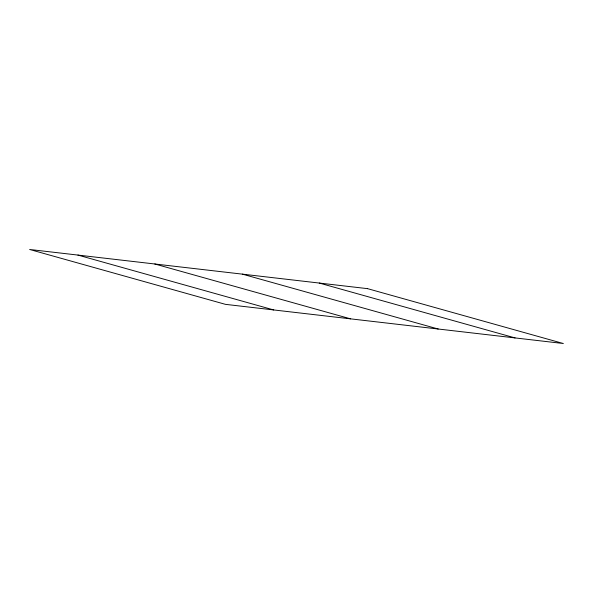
<?xml version="1.0" encoding="UTF-8"?>
<svg xmlns="http://www.w3.org/2000/svg" width="593" height="593" viewBox="0 0 593 593"><rect width="100%" height="100%" fill="white"/><g stroke="black" fill="none" stroke-linecap="round" stroke-linejoin="round"><path stroke-width="0.89" d="M319.279 283.054L515.08 337.921M242.404 274.144L438.205 329.011M154.795 263.989L350.596 318.856M77.92 255.079L273.721 309.946M367.549 288.65L29.65 249.483L225.451 304.35L563.35 343.517L367.549 288.65"/></g></svg>
